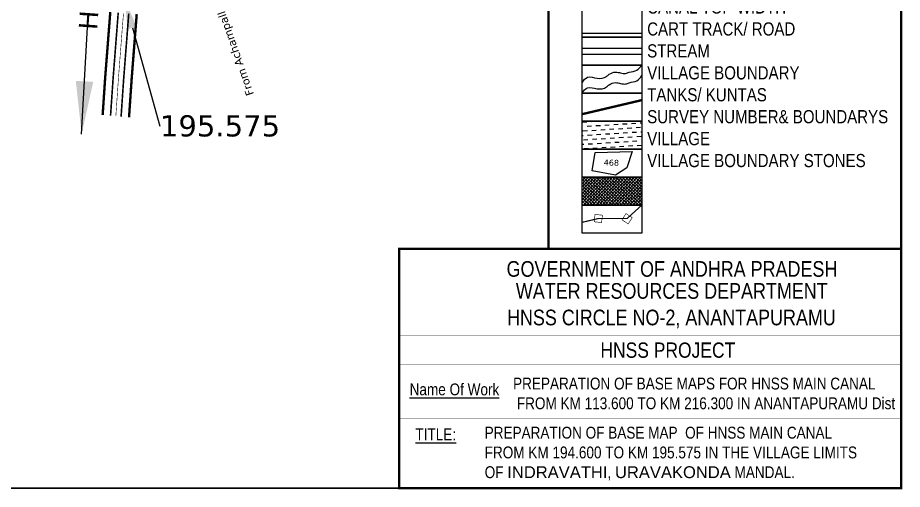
# Model space of a CAD drawing. Header units: inches. Extents: x 738500 to 743559, y 1645957 to 1649621.
# Drawn here: x 741794 to 743465, y 1645957 to 1646847 of the extents above; entities that cross this region are included whole.
import ezdxf
from ezdxf import colors
from ezdxf.entities.mleader import LeaderData, LeaderLine
from ezdxf.enums import TextEntityAlignment as Align
from ezdxf.math import Vec2, Vec3

# ---------------------------------------------------------------- set-up
doc = ezdxf.new("R2010")
doc.units = ezdxf.units.IN
doc.header["$MEASUREMENT"] = 0
doc.linetypes.add('ACAD_ISO02W100', pattern=[15, 12, -3])
doc.linetypes.add('HIDDEN2', pattern=[0.1875, 0.125, -0.0625])
for name, color, linetype in [('CANAL1', 1, 'Continuous'), ('CSMark', 72, 'Continuous'), ('FRAME 025', 7, 'Continuous'), ('PLOT NO', 7, 'Continuous'), ('ROADS', 6, 'Continuous'), ('STRUCTURE', 5, 'Continuous'), ('tank', 4, 'Continuous'), ('TITLEBLOCK', 7, 'Continuous'), ('VILLAGE', 30, 'Continuous'), ('VILLAGE BOUNDRY', 5, 'Continuous'), ('VILLAGE STONES', 240, 'Continuous')]:
    doc.layers.add(name, color=color, linetype=linetype)
doc.styles.add('ARIALN', font='ARIALN_1.TTF')
doc.styles.get("Standard").update_dxf_attribs({"font": 'verdana_0.ttf'})
doc.dimstyles.get("Standard").update_dxf_attribs({"dimtxt": 0.18, "dimasz": 35, "dimexe": 0.18, "dimexo": 0.0625, "dimgap": 0.09, "dimtad": 0, "dimtih": 1, "dimtoh": 1, "dimdec": 4, "dimzin": 0, "dimdsep": 46, "dimtxsty": 'Standard', "dimcen": 0.09, "dimadec": 0, "dimazin": 0, "dimtfac": 1, "dimtdec": 4, "dimtofl": 0, "dimtmove": 0, "dimatfit": 3, "dimfxl": 0, "dimtolj": 1, "dimtzin": 0, "dimarcsym": 0})

msp = doc.modelspace()

# ---------------------------------------------------------------- hatches: boundary and pattern name
at = {"layer": 'tank'}
h = msp.add_hatch(dxfattribs=at)
h.set_pattern_fill('DASH', color=256, scale=67.138204, angle=3.5405, style=0)
h.set_pattern_definition([(3.5405362, (315578.914, 708893.91), (7.85799526, 8.89452009), [8.39227553, -8.39227553])])
h.paths.add_polyline_path([(742860, 1646652), (742972.7, 1646652), (742972.7, 1646599.2), (742860, 1646599.2)])
at = {"layer": 'VILLAGE', "linetype": 'Continuous'}
h = msp.add_hatch(dxfattribs=at)
h.set_pattern_fill('SACNCR', color=256, scale=45.094482, angle=1.5303, style=0)
h.set_pattern_definition([(46.53031993, (315578.914, 708893.91), (-3.068137835, 2.908469924), []), (46.53031993, (315581.9023, 708893.9897), (-3.068137835, 2.908469924), [0, -4.227607725])])
h.paths.add_polyline_path([(742860, 1646546.3), (742972.7, 1646546.3), (742972.7, 1646493.5), (742860, 1646493.5)])

# ---------------------------------------------------------------- linework, layer by layer
at = {"layer": 'CANAL1', "color": 1}
for points, const_width in [([(741969.3, 1646857.9), (741967.1, 1646829.8), (741959.6, 1646733.4), (741954.9, 1646663.7)], 4.5), ([(742019.2, 1646853.9), (742017, 1646825.9), (742009.5, 1646729.7), (742004.7, 1646659.2)], 4.5), ([(742972.7, 1646817.7), (742860, 1646817.7)], 2.76)]:
    msp.add_lwpolyline(points, dxfattribs=dict(at, const_width=const_width))
at = {"layer": 'CANAL1', "color": 5, "const_width": 3}
for points in [[(741984.3, 1646856.7), (741982.1, 1646828.6), (741974.6, 1646732.3), (741969.8, 1646662.4)], [(741989.7, 1646660.6), (741994.5, 1646730.8), (742002, 1646827.1), (742004.2, 1646855.1)]]:
    msp.add_lwpolyline(points, dxfattribs=at)
at = {"layer": 'CANAL1', "color": 1, "linetype": 'HIDDEN2', "ltscale": 100, "const_width": 1}
msp.add_lwpolyline([(741994.3, 1646855.9), (741992, 1646827.8), (741984.6, 1646731.6), (741979.8, 1646661.5)], dxfattribs=at)
at = {"layer": 'CSMark', "color": 5, "const_width": 3.09}
msp.add_lwpolyline([(738501.1, 1649432.9), (743462.4, 1649432.9), (743462.4, 1645959.5), (738501.1, 1645959.5)], close=True, dxfattribs=at)
msp.add_lwpolyline([(738501.1, 1649432.9), (743462.4, 1649432.9), (743462.4, 1645959.5), (738501.1, 1645959.5)], close=True, dxfattribs=at)
at = {"layer": 'FRAME 025', "lineweight": -3, "const_width": 0.705}
for points in [[(742514.7, 1646247.4), (743462.4, 1646247.4)], [(742514.7, 1646192.3), (743462.4, 1646192.3)], [(742514.7, 1646091), (743462.4, 1646091)]]:
    msp.add_lwpolyline(points, dxfattribs=at)
at = {"layer": 'PLOT NO'}
for points in [[(742860, 1646863.5), (742972.7, 1646863.5), (742972.7, 1646810.6), (742860, 1646810.6)], [(742860, 1646810.6), (742972.7, 1646810.6), (742972.7, 1646757.8), (742860, 1646757.8)], [(742860, 1646757.8), (742972.7, 1646757.8), (742972.7, 1646704.9), (742860, 1646704.9)], [(742860, 1646704.9), (742972.7, 1646704.9), (742972.7, 1646652), (742860, 1646652)], [(742860, 1646652), (742972.7, 1646652), (742972.7, 1646599.2), (742860, 1646599.2)], [(742860, 1646599.2), (742972.7, 1646599.2), (742972.7, 1646546.3), (742860, 1646546.3)], [(742860, 1646546.3), (742972.7, 1646546.3), (742972.7, 1646493.5), (742860, 1646493.5)], [(742860, 1646493.5), (742972.7, 1646493.5), (742972.7, 1646440.6), (742860, 1646440.6)]]:
    msp.add_lwpolyline(points, close=True, dxfattribs=at)
at = {"layer": 'PLOT NO', "color": 6}
for points in [[(742860, 1646789.7), (742972.7, 1646789.7)], [(742860, 1646778.7), (742972.7, 1646778.7)]]:
    msp.add_lwpolyline(points, dxfattribs=at)
at = {"layer": 'PLOT NO'}
msp.add_lwpolyline([(742878.9, 1646558.1), (742884.7, 1646592.9), (742954.3, 1646594.5), (742944.2, 1646564), (742923.2, 1646550), (742878.9, 1646558.1)], dxfattribs=at)
at = {"layer": 'PLOT NO', "color": 4}
for points in [[(742860, 1646725), (742870.4, 1646735), (742888.5, 1646732.9), (742906.2, 1646736.3), (742911.4, 1646740.5), (742923.3, 1646744.5), (742932.7, 1646743), (742942, 1646742), (742949, 1646744.3), (742963.6, 1646748.2), (742972.7, 1646757.8)], [(742860, 1646705.2), (742870.4, 1646715.2), (742888.5, 1646713.1), (742906.2, 1646716.5), (742911.4, 1646720.7), (742923.3, 1646724.7), (742932.7, 1646723.2), (742942, 1646722.2), (742949, 1646724.5), (742963.6, 1646728.4), (742972.7, 1646738)]]:
    msp.add_spline(points, degree=3, dxfattribs=at)
at = {"layer": 'STRUCTURE', "color": 5}
for points, const_width in [([(742796.8, 1647004.4), (743462.4, 1647004.4), (743462.4, 1646410.9), (742796.8, 1646410.9)], 4.24), ([(742514.8, 1646410.9), (743462.4, 1646410.9), (743462.4, 1645959.5), (742514.8, 1645959.5)], 4.23)]:
    msp.add_lwpolyline(points, close=True, dxfattribs=dict(at, const_width=const_width))
at = {"layer": 'VILLAGE BOUNDRY', "linetype": 'ACAD_ISO02W100', "ltscale": 2}
for points, const_width in [([(742860, 1646665.2), (742972.7, 1646691.7)], 4.42), ([(742860, 1646461.1), (742891.2, 1646468.4), (742945.1, 1646468.4), (742972.7, 1646493.5)], 2.21)]:
    msp.add_lwpolyline(points, dxfattribs=dict(at, const_width=const_width))
at = {"layer": 'VILLAGE STONES', "const_width": 1.12}
for points in [[(742884.4, 1646476.1), (742898.4, 1646474.6), (742896.8, 1646460.7), (742882.9, 1646462.2)], [(742935.3, 1646465.8), (742942.9, 1646477.6), (742954.7, 1646470), (742947.1, 1646458.2)]]:
    msp.add_lwpolyline(points, close=True, dxfattribs=at)

# ---------------------------------------------------------------- texts
at = {"layer": 'PLOT NO'}
msp.add_text('468', height=11.05, rotation=358.6877, dxfattribs=at).set_placement((742915.3, 1646573.7), align=Align.MIDDLE_CENTER)
at = {"layer": 'ROADS', "color": 0, "insert": (742226.4, 1646698.1), "char_height": 15, "width": 344.766, "attachment_point": 1, "rotation": 109.2629}
msp.add_mtext('\\A1;From Achampalle1Mile ', dxfattribs=at)
at = {"layer": 'TITLEBLOCK', "extrusion": (0.000201441, 0.004807, 0.999988), "style": 'ARIALN'}
for s, height, p in [('GOVERNMENT OF ANDHRA PRADESH ', 29.56, (742717.4, 1646338.7, 8058.8)), ('WATER RESOURCES DEPARTMENT  ', 29.56, (742735, 1646297.2, 8058.3)), ('HNSS CIRCLE NO-2, ANANTAPURAMU', 29.56, (742718.3, 1646247.1, 8058.1)), ('HNSS PROJECT', 28.787, (742894.6, 1646185.9, 8059.3)), ('%%UName Of Work', 22.353, (742534.4, 1646115, 8059.7)), ('%%UTITLE:', 22.35, (742545.3, 1646030.1, 8058.8))]:
    msp.add_text(s, height=height, rotation=359.9999, dxfattribs=at).set_placement(p)
at = {"layer": 'TITLEBLOCK', "extrusion": (0.000201441, 0.004807, 0.999988), "attachment_point": 1, "text_direction": (1, -1e-06, -0.000201), "style": 'ARIALN'}
for s, insert, char_height, width in [('CANAL CENTER LINE \\PCANAL BED WIDTH {\\H1.5288x; }\\PCANAL TOP WIDTH {\\H1.3525x; }\\PCART TRACK/ ROAD{\\H1.4113x; }\\PSTREAM {\\H1.3917x; }\\PVILLAGE BOUNDARY{\\H1.3982x; }\\PTANKS/ KUNTAS{\\H1.3961x; }\\PSURVEY NUMBER& BOUNDARYS{\\H1.3968x; }\\PVILLAGE{\\H1.3966x; }\\PVILLAGE BOUNDARY STONES{\\H1.3966x; }', (742982.9, 1646962.6), 24.828, 520.551), ('PREPARATION OF BASE MAPS FOR HNSS MAIN CANAL\\P FROM KM 113.600 TO KM 216.300 IN ANANTAPURAMU Dist', (742729.7, 1646168.1, -2.6), 22.353, 721.513)]:
    msp.add_mtext(s, dxfattribs=dict(at, insert=insert, char_height=char_height, width=width))
at = {"layer": 'TITLEBLOCK', "insert": (742676.1, 1646075.4), "char_height": 22.3526, "width": 721.513, "attachment_point": 1, "rotation": 359.9999, "style": 'ARIALN'}
msp.add_mtext('PREPARATION OF BASE MAP  OF HNSS MAIN CANAL  \\PFROM KM {\\C1;194.600 }TO KM {\\C1;195.575 }IN THE VILLAGE LIMITS OF{\\C1; \\fArial|b0|i0|c0|p34;INDRAVATHI}, {\\fArial|b0|i0|c0|p34;URAVAKONDA} MANDAL.', dxfattribs=at)
at = {"layer": 'VILLAGE STONES'}
msp.add_text('HNSS MAIN CANAL', height=35, rotation=85.9834, dxfattribs=at).set_placement((741944.4, 1646823.4))

# ---------------------------------------------------------------- leaders
msp.add_leader([(741915.2, 1646627.3), (741926.9, 1646840.9)], dimstyle='Standard', override={"dimasz": 100, "dimgap": 0.09, "dimtad": 0, "dimtfill": 2, "dimtfillclr": 5}, dxfattribs=at)
at = {"layer": 'VILLAGE STONES', "color": 5}
ml = msp.add_multileader_mtext('Standard', dxfattribs=at)
ml.set_content('195.575', color=5)
ml.set_leader_properties()
ml.build(insert=Vec2(0, 0))
ml.multileader.update_dxf_attribs({"dogleg_length": 0.36, "arrow_head_size": 55})
ctx = ml.context
ctx.base_point, ctx.char_height, ctx.arrow_head_size, ctx.landing_gap_size, ctx.plane_origin = Vec3(742063, 1646642.8), 40, 55, 0.09, Vec3(741935.9, 1646636.8)
notes = []
notes.append((ctx, [(0, (1, 1, 0), (742062.6, 1646642.8), (1, 0), 0.36, [(0, [(741996.2, 1646880.8)], 0, [])])]))
ctx.mtext.insert, ctx.mtext.flow_direction = Vec3(742063, 1646663.2), 5
for ctx, leaders in notes:
    for number, flags, end, landing, length, lines in leaders:
        leader = LeaderData()
        leader.index, (leader.has_last_leader_line, leader.has_dogleg_vector, leader.attachment_direction) = number, flags
        leader.last_leader_point, leader.dogleg_vector, leader.dogleg_length = Vec3(end), Vec3(landing), length
        for number, points, colour, breaks in lines:
            line = LeaderLine()
            line.index, line.vertices, line.color, line.breaks = number, Vec3.list(points), colors.encode_raw_color(colour), breaks
            leader.lines.append(line)
        ctx.leaders.append(leader)

doc.saveas('drawing.dxf')
